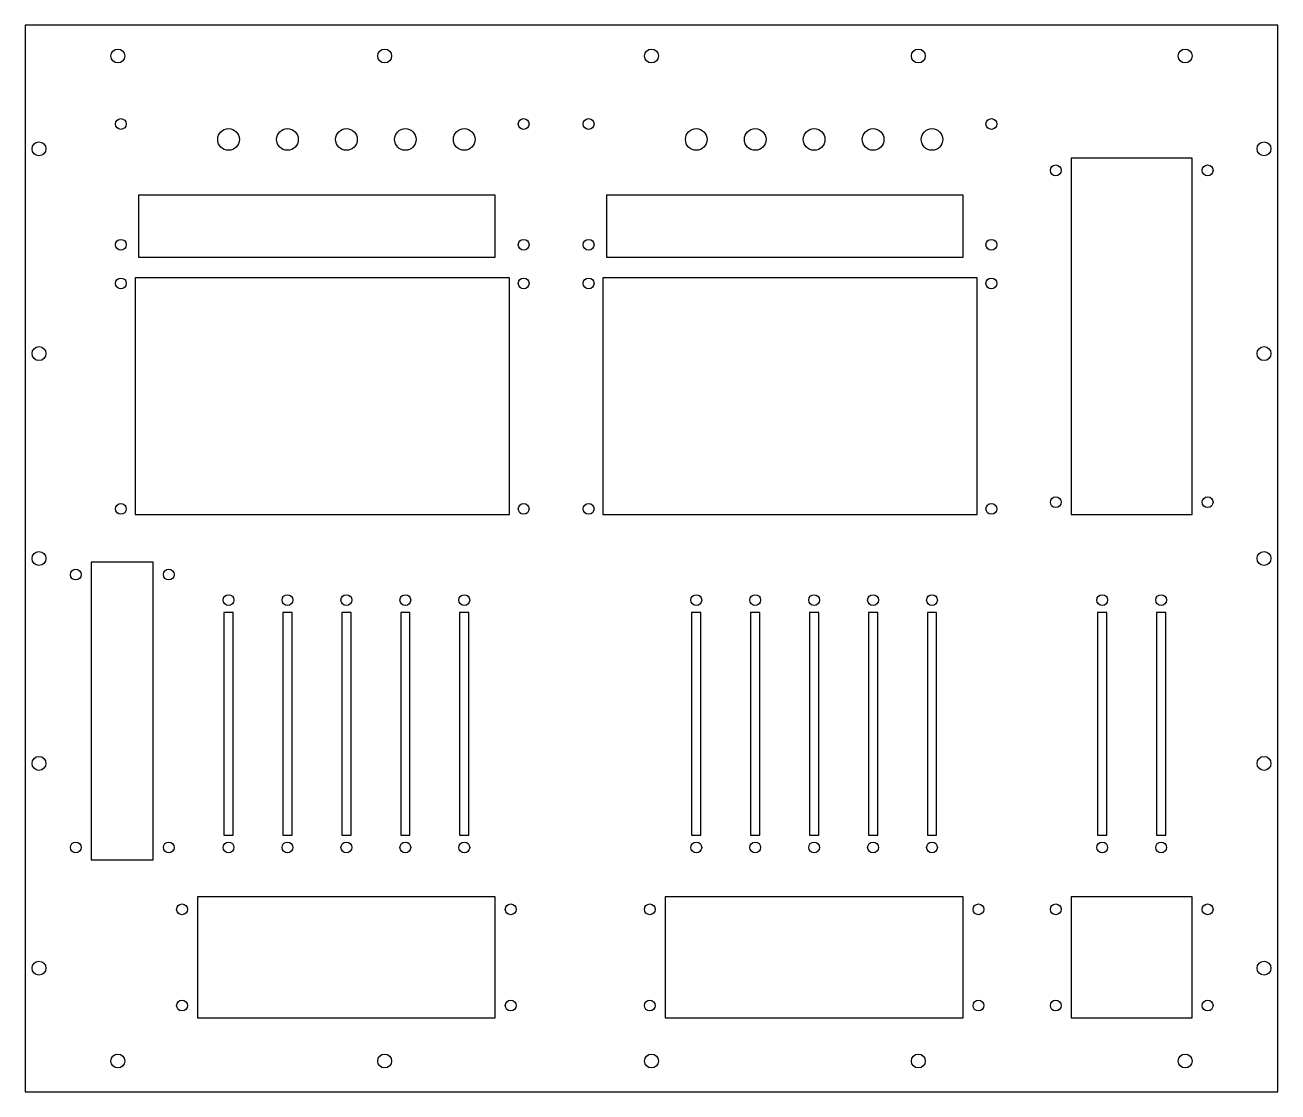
# Model space of a CAD drawing. Header units: millimetres. Extents: x 0 to 405, y 0 to 345.
import ezdxf

# ---------------------------------------------------------------- set-up
doc = ezdxf.new("R2010")
doc.units = ezdxf.units.MM
doc.layers.add('View', color=7, linetype='CONTINUOUS')

msp = doc.modelspace()

# ---------------------------------------------------------------- linework, layer by layer
at = {"layer": 'View'}
for p, q in [((0, 345), (0, 0)), ((405, 345), (0, 345)), ((405, 0), (405, 345)), ((338.175, 302), (338.175, 186.7)), ((377.275, 302), (338.175, 302)), ((377.275, 186.7), (377.275, 302)), ((36.7, 290), (36.7, 269.95)), ((152, 290), (36.7, 290)), ((152, 269.95), (152, 290)), ((187.9, 290), (187.9, 269.95)), ((303.2, 290), (187.9, 290)), ((303.2, 269.95), (303.2, 290)), ((36.7, 269.95), (152, 269.95)), ((187.9, 269.95), (303.2, 269.95)), ((35.575, 263.3), (35.575, 186.7)), ((156.575, 263.3), (35.575, 263.3)), ((156.575, 186.7), (156.575, 263.3)), ((186.775, 263.3), (186.775, 186.7)), ((307.775, 263.3), (186.775, 263.3)), ((307.775, 186.7), (307.775, 263.3)), ((35.575, 186.7), (156.575, 186.7)), ((186.775, 186.7), (307.775, 186.7)), ((338.175, 186.7), (377.275, 186.7)), ((21.41, 171.3), (21.41, 75.05)), ((41.46, 171.3), (21.41, 171.3)), ((41.46, 75.05), (41.46, 171.3)), ((64.275, 155.05), (64.275, 83.05)), ((67.275, 155.05), (64.275, 155.05)), ((67.275, 83.05), (67.275, 155.05)), ((83.325, 155.05), (83.325, 83.05)), ((86.325, 155.05), (83.325, 155.05)), ((86.325, 83.05), (86.325, 155.05)), ((102.375, 155.05), (102.375, 83.05)), ((105.375, 155.05), (102.375, 155.05)), ((105.375, 83.05), (105.375, 155.05)), ((121.425, 155.05), (121.425, 83.05)), ((124.425, 155.05), (121.425, 155.05)), ((124.425, 83.05), (124.425, 155.05)), ((140.475, 155.05), (140.475, 83.05)), ((143.475, 155.05), (140.475, 155.05)), ((143.475, 83.05), (143.475, 155.05)), ((215.475, 155.05), (215.475, 83.05)), ((218.475, 155.05), (215.475, 155.05)), ((218.475, 83.05), (218.475, 155.05)), ((234.525, 155.05), (234.525, 83.05)), ((237.525, 155.05), (234.525, 155.05)), ((237.525, 83.05), (237.525, 155.05)), ((253.575, 155.05), (253.575, 83.05)), ((256.575, 155.05), (253.575, 155.05)), ((256.575, 83.05), (256.575, 155.05)), ((272.625, 155.05), (272.625, 83.05)), ((275.625, 155.05), (272.625, 155.05)), ((275.625, 83.05), (275.625, 155.05)), ((291.675, 155.05), (291.675, 83.05)), ((294.675, 155.05), (291.675, 155.05)), ((294.675, 83.05), (294.675, 155.05)), ((346.7, 155.05), (346.7, 83.05)), ((349.7, 155.05), (346.7, 155.05)), ((349.7, 83.05), (349.7, 155.05)), ((365.75, 155.05), (365.75, 83.05)), ((368.75, 155.05), (365.75, 155.05)), ((368.75, 83.05), (368.75, 155.05)), ((64.275, 83.05), (67.275, 83.05)), ((83.325, 83.05), (86.325, 83.05)), ((102.375, 83.05), (105.375, 83.05)), ((121.425, 83.05), (124.425, 83.05)), ((140.475, 83.05), (143.475, 83.05)), ((215.475, 83.05), (218.475, 83.05)), ((234.525, 83.05), (237.525, 83.05)), ((253.575, 83.05), (256.575, 83.05)), ((272.625, 83.05), (275.625, 83.05)), ((291.675, 83.05), (294.675, 83.05)), ((346.7, 83.05), (349.7, 83.05)), ((365.75, 83.05), (368.75, 83.05)), ((21.41, 75.05), (41.46, 75.05)), ((55.75, 63.05), (55.75, 23.95)), ((152, 63.05), (55.75, 63.05)), ((152, 23.95), (152, 63.05)), ((206.95, 63.05), (206.95, 23.95)), ((303.2, 63.05), (206.95, 63.05)), ((303.2, 23.95), (303.2, 63.05)), ((338.175, 63.05), (338.175, 23.95)), ((377.275, 63.05), (338.175, 63.05)), ((377.275, 23.95), (377.275, 63.05)), ((55.75, 23.95), (152, 23.95)), ((206.95, 23.95), (303.2, 23.95)), ((338.175, 23.95), (377.275, 23.95)), ((0, 0), (405, 0))]:
    msp.add_line(p, q, dxfattribs=at)
for centre, radius in [((30, 335), 2.25), ((116.25, 335), 2.25), ((202.5, 335), 2.25), ((288.75, 335), 2.25), ((375, 335), 2.25), ((30.975, 313), 1.75), ((161.175, 313), 1.75), ((182.175, 313), 1.75), ((312.375, 313), 1.75), ((65.775, 308), 3.5), ((84.825, 308), 3.5), ((103.875, 308), 3.5), ((122.925, 308), 3.5), ((141.975, 308), 3.5), ((216.975, 308), 3.5), ((236.025, 308), 3.5), ((255.075, 308), 3.5), ((274.125, 308), 3.5), ((293.175, 308), 3.5), ((4.5, 305), 2.25), ((400.5, 305), 2.25), ((333.175, 298), 1.75), ((382.275, 298), 1.75), ((30.975, 273.95), 1.75), ((161.175, 273.95), 1.75), ((182.175, 273.95), 1.75), ((312.375, 273.95), 1.75), ((30.975, 261.45), 1.75), ((161.175, 261.45), 1.75), ((182.175, 261.45), 1.75), ((312.375, 261.45), 1.75), ((4.5, 238.75), 2.25), ((400.5, 238.75), 2.25), ((333.175, 190.7), 1.75), ((382.275, 190.7), 1.75), ((30.975, 188.55), 1.75), ((161.175, 188.55), 1.75), ((182.175, 188.55), 1.75), ((312.375, 188.55), 1.75), ((4.5, 172.5), 2.25), ((400.5, 172.5), 2.25), ((16.41, 167.3), 1.75), ((46.46, 167.3), 1.75), ((65.775, 159.05), 1.75), ((84.825, 159.05), 1.75), ((103.875, 159.05), 1.75), ((122.925, 159.05), 1.75), ((141.975, 159.05), 1.75), ((216.975, 159.05), 1.75), ((236.025, 159.05), 1.75), ((255.075, 159.05), 1.75), ((274.125, 159.05), 1.75), ((293.175, 159.05), 1.75), ((348.2, 159.05), 1.75), ((367.25, 159.05), 1.75), ((4.5, 106.25), 2.25), ((400.5, 106.25), 2.25), ((16.41, 79.05), 1.75), ((46.46, 79.05), 1.75), ((65.775, 79.05), 1.75), ((84.825, 79.05), 1.75), ((103.875, 79.05), 1.75), ((122.925, 79.05), 1.75), ((141.975, 79.05), 1.75), ((216.975, 79.05), 1.75), ((236.025, 79.05), 1.75), ((255.075, 79.05), 1.75), ((274.125, 79.05), 1.75), ((293.175, 79.05), 1.75), ((348.2, 79.05), 1.75), ((367.25, 79.05), 1.75), ((50.75, 59.05), 1.75), ((157, 59.05), 1.75), ((201.95, 59.05), 1.75), ((308.2, 59.05), 1.75), ((333.175, 59.05), 1.75), ((382.275, 59.05), 1.75), ((4.5, 40), 2.25), ((400.5, 40), 2.25), ((50.75, 27.95), 1.75), ((157, 27.95), 1.75), ((201.95, 27.95), 1.75), ((308.2, 27.95), 1.75), ((333.175, 27.95), 1.75), ((382.275, 27.95), 1.75), ((30, 10), 2.25), ((116.25, 10), 2.25), ((202.5, 10), 2.25), ((288.75, 10), 2.25), ((375, 10), 2.25)]:
    msp.add_circle(centre, radius, dxfattribs=at)

doc.saveas('drawing.dxf')
